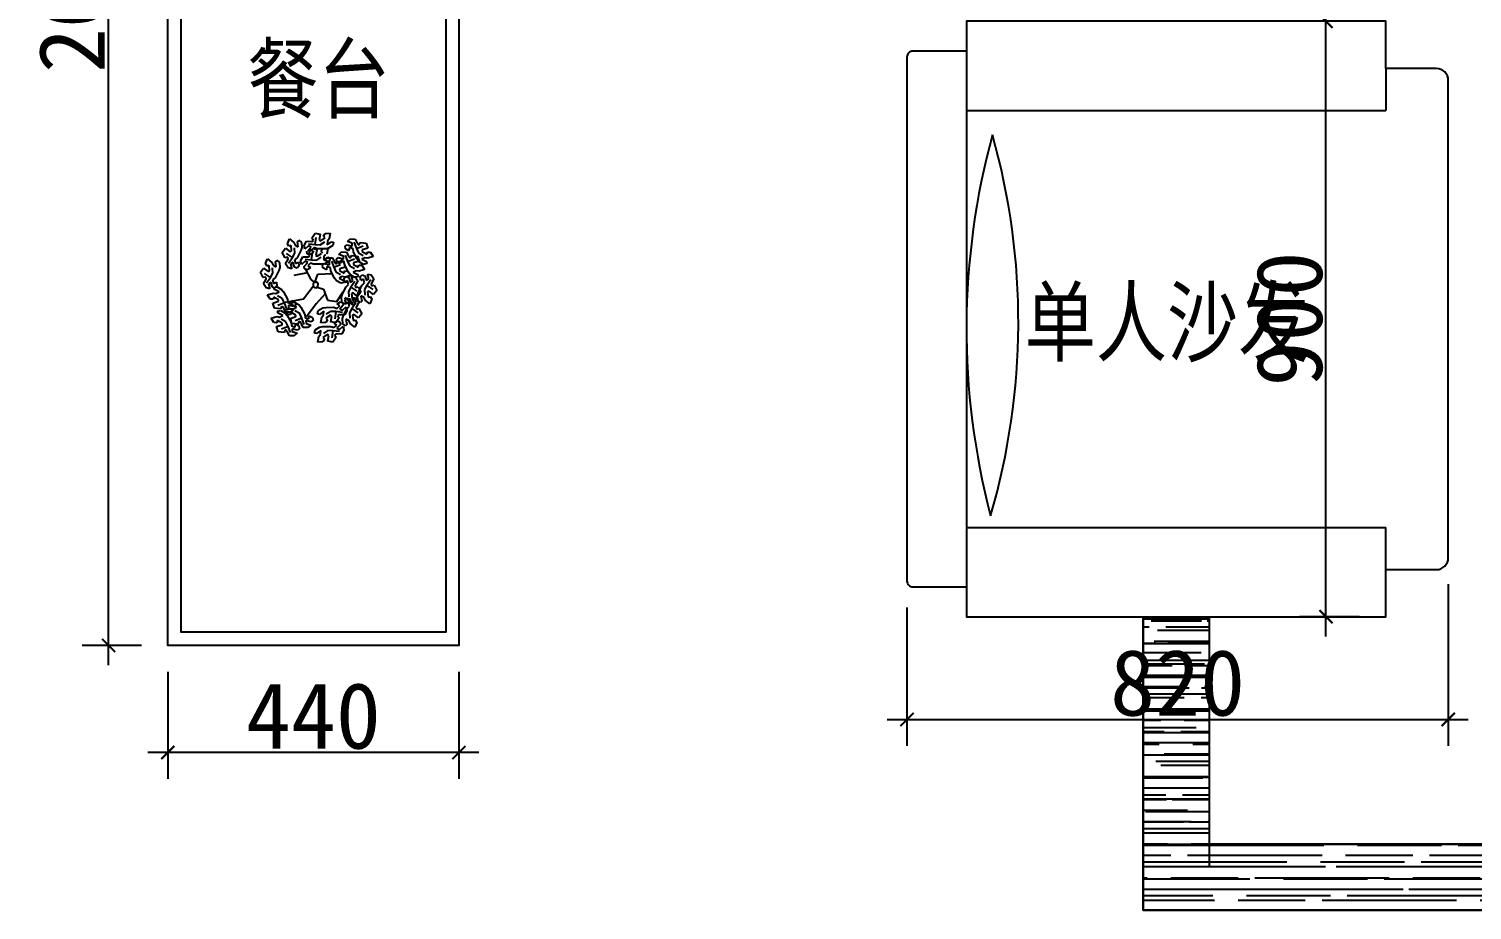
# Model space of a CAD drawing. Extents: x 13886 to 74789, y -750269 to -704302.
# Drawn here: x 60109 to 62291, y -737238 to -735906 of the extents above; entities that cross this region are included whole.
import ezdxf

# ---------------------------------------------------------------- set-up
doc = ezdxf.new("R2010")
doc.units = 0
doc.header["$LTSCALE"] = 10
doc.layers.get('0').update_dxf_attribs({"linetype": 'CONTINUOUS'})
doc.layers.get('DEFPOINTS').update_dxf_attribs({"linetype": 'CONTINUOUS'})
for name, color, linetype in [('__2', 30, 'CONTINUOUS'), ('___1', 7, 'CONTINUOUS'), ('____', 45, 'CONTINUOUS'), ('____0', 250, 'CONTINUOUS')]:
    doc.layers.add(name, color=color, linetype=linetype)
doc.styles.add('DIM_FONT', font='TXT.shx', dxfattribs={"width": 0.8})
doc.styles.get("Standard").update_dxf_attribs({"font": 'NSimSun.ttf'})
doc.dimstyles.get("Standard").update_dxf_attribs({"dimtxt": 0.18, "dimasz": 0.18, "dimexe": 0.18, "dimexo": 0.0625, "dimgap": 0.09, "dimtad": 0, "dimtih": 1, "dimtoh": 1, "dimdec": 4, "dimzin": 0, "dimtxsty": 'STANDARD', "dimcen": 0.09, "dimazin": 3, "dimtfac": 1, "dimtdec": 4, "dimtofl": 0, "dimtmove": 0, "dimatfit": 3, "dimtolj": 1, "dimtzin": 0})

# ---------------------------------------------------------------- blocks, each defined once
blk = doc.blocks.new('BRANCHT', base_point=(1.548, 0.551))
for p, q in [((1.511, 0.64), (1.524, 0.662)), ((1.524, 0.662), (1.551, 0.661)), ((1.551, 0.661), (1.582, 0.622)), ((1.551, 0.661), (1.551, 0.661)), ((1.573, 0.682), (1.611, 0.684)), ((1.599, 0.643), (1.573, 0.682)), ((1.611, 0.684), (1.648, 0.656)), ((1.526, 0.607), (1.511, 0.64)), ((1.55, 0.627), (1.526, 0.607)), ((1.537, 0.5), (1.552, 0.572)), ((1.57, 0.598), (1.55, 0.627)), ((1.552, 0.572), (1.57, 0.598)), ((1.582, 0.622), (1.599, 0.643)), ((1.599, 0.582), (1.587, 0.538)), ((1.587, 0.538), (1.607, 0.492)), ((1.62, 0.64), (1.599, 0.582)), ((1.599, 0.582), (1.668, 0.562)), ((1.636, 0.537), (1.625, 0.526)), ((1.648, 0.656), (1.636, 0.607)), ((1.636, 0.607), (1.644, 0.59)), ((1.69, 0.518), (1.636, 0.537)), ((1.644, 0.59), (1.667, 0.602)), ((1.667, 0.602), (1.71, 0.563)), ((1.667, 0.602), (1.667, 0.602)), ((1.71, 0.563), (1.69, 0.518)), ((1.536, 0.471), (1.537, 0.5)), ((1.554, 0.427), (1.536, 0.471)), ((1.585, 0.414), (1.554, 0.427)), ((1.572, 0.474), (1.594, 0.431)), ((1.606, 0.467), (1.572, 0.474)), ((1.594, 0.431), (1.585, 0.414)), ((1.626, 0.447), (1.606, 0.467)), ((1.625, 0.526), (1.644, 0.481)), ((1.68, 0.427), (1.626, 0.447)), ((1.644, 0.481), (1.663, 0.492)), ((1.663, 0.492), (1.686, 0.474)), ((1.686, 0.474), (1.68, 0.427))]:
    blk.add_line(p, q)
blk = doc.blocks.new('AUDIT_I_070618214132-0')
at = {"xscale": 0.3048, "yscale": 0.3048, "zscale": 0.3048}
for p, rotation in [((-0.0689, 0.1303), 120), ((-0.0352, 0.0995), 120), ((0.0339, 0.1301), 60), ((-0.0259, 0.0583), 120), ((0.0295, 0.0855), 60), ((0.0948, 0.0764), 60), ((-0.0986, -0.0242), 240), ((0.0748, -0.0403), 300), ((-0.052, -0.095), 240), ((0.0183, -0.0794), 300), ((0.0913, -0.0822), 300)]:
    blk.add_blockref('BRANCHT', p, dxfattribs=dict(at, rotation=rotation))
blk = doc.blocks.new('_ARCHTICK')
at = {"color": 0, "linetype": 'BYBLOCK', "const_width": 0.15}
blk.add_lwpolyline([(-0.5, -0.5), (0.5, 0.5)], dxfattribs=at)
blk = doc.blocks.new('*D1942')
at = {"layer": '___1', "color": 250, "ltscale": 60}
for p, q in [((60230, -736868.1), (60230, -734805.7)), ((60279.4, -734835.7), (60190, -734835.7)), ((60279.4, -736838.1), (60190, -736838.1))]:
    blk.add_line(p, q, dxfattribs=at)
at = {"layer": 'DEFPOINTS', "color": 0, "ltscale": 60}
for p in [(60230, -734835.7), (60319.4, -734835.7), (60319.4, -736838.1)]:
    blk.add_point(p, dxfattribs=at)
at = {"layer": '___1', "color": 250, "ltscale": 60, "xscale": 20, "yscale": 20, "zscale": 20}
for p, rotation in [((60230, -734835.7), 90), ((60230, -736838.1), 270)]:
    blk.add_blockref('_ARCHTICK', p, dxfattribs=dict(at, rotation=rotation))
at = {"layer": '___1', "color": 252, "ltscale": 60, "insert": (60175, -735836.9), "char_height": 100, "attachment_point": 5, "rotation": 90}
blk.add_mtext('\\A1;2000', dxfattribs=at)
blk = doc.blocks.new('*D1943')
at = {"layer": '___1', "color": 250, "ltscale": 60}
for p, q in [((60319.4, -736878.1), (60319.4, -737040)), ((60759.4, -736878.1), (60759.4, -737040)), ((60789.4, -737000), (60289.4, -737000))]:
    blk.add_line(p, q, dxfattribs=at)
at = {"layer": 'DEFPOINTS', "color": 0, "ltscale": 60}
for p in [(60319.4, -736838.1), (60759.4, -736838.1), (60319.4, -737000)]:
    blk.add_point(p, dxfattribs=at)
at = {"layer": '___1', "color": 250, "ltscale": 60, "xscale": 20, "yscale": 20, "zscale": 20, "rotation": 180}
blk.add_blockref('_ARCHTICK', (60319.4, -737000), dxfattribs=at)
at = {"layer": '___1', "color": 250, "ltscale": 60, "xscale": 20, "yscale": 20, "zscale": 20}
blk.add_blockref('_ARCHTICK', (60759.4, -737000), dxfattribs=at)
at = {"layer": '___1', "color": 252, "ltscale": 60, "insert": (60539.4, -736945), "char_height": 100, "attachment_point": 5}
blk.add_mtext('\\A1;440', dxfattribs=at)
blk = doc.blocks.new('*D1944')
at = {"layer": '___1', "color": 250, "ltscale": 60}
for p, q in [((62070, -736824.7), (62070, -735864.7)), ((62120.7, -735894.7), (62030, -735894.7)), ((62120.7, -736794.7), (62030, -736794.7))]:
    blk.add_line(p, q, dxfattribs=at)
at = {"layer": 'DEFPOINTS', "color": 0, "ltscale": 60}
for p in [(62070, -735894.7), (62160.7, -735894.7), (62160.7, -736794.7)]:
    blk.add_point(p, dxfattribs=at)
at = {"layer": '___1', "color": 250, "ltscale": 60, "xscale": 20, "yscale": 20, "zscale": 20}
for p, rotation in [((62070, -735894.7), 90), ((62070, -736794.7), 270)]:
    blk.add_blockref('_ARCHTICK', p, dxfattribs=dict(at, rotation=rotation))
at = {"layer": '___1', "color": 252, "ltscale": 60, "insert": (62015, -736344.7), "char_height": 100, "attachment_point": 5, "rotation": 90}
blk.add_mtext('\\A1;900', dxfattribs=at)
blk = doc.blocks.new('*D1945')
at = {"layer": '___1', "color": 250, "ltscale": 60}
for p, q in [((62254.8, -736745.5), (62254.8, -736990)), ((61436.7, -736780.8), (61436.7, -736990)), ((61406.7, -736950), (62284.8, -736950))]:
    blk.add_line(p, q, dxfattribs=at)
at = {"layer": 'DEFPOINTS', "color": 0, "ltscale": 60}
for p in [(62254.8, -736705.5), (61436.7, -736740.8), (62254.8, -736950)]:
    blk.add_point(p, dxfattribs=at)
at = {"layer": '___1', "color": 250, "ltscale": 60, "xscale": 20, "yscale": 20, "zscale": 20, "rotation": 180}
blk.add_blockref('_ARCHTICK', (61436.7, -736950), dxfattribs=at)
at = {"layer": '___1', "color": 250, "ltscale": 60, "xscale": 20, "yscale": 20, "zscale": 20}
blk.add_blockref('_ARCHTICK', (62254.8, -736950), dxfattribs=at)
at = {"layer": '___1', "color": 252, "ltscale": 60, "insert": (61845.7, -736895), "char_height": 100, "attachment_point": 5}
blk.add_mtext('\\A1;820', dxfattribs=at)

msp = doc.modelspace()

# ---------------------------------------------------------------- hatches: boundary and pattern name
at = {"layer": '__2'}
h = msp.add_hatch(dxfattribs=at)
h.set_pattern_fill('AR-RROOF,_O', color=250, angle=180)
h.set_pattern_definition([(360, (49117.69, 160267.34), (55.88, 25.4), [381, -50.8, 127, -25.4]), (360, (49151.47, 160280.04), (-25.4, 33.782), [76.2, -8.382, 152.4, -19.05]), (360, (49130.389, 160288.929), (132.08, 17.018), [203.2, -35.56, 101.6, -25.4])])
h.paths.add_polyline_path([(65128.2, -737138.2), (61893.5, -737138.2), (61893.5, -736794.7), (61793.5, -736794.7), (61793.5, -737238.2), (65228.2, -737238.2), (65228.2, -736794.7), (65128.2, -736794.7)])

# ---------------------------------------------------------------- linework, layer by layer
at = {"layer": '__2', "color": 88}
for p, q in [((60537, -736222.7, 826.2), (60542, -736215.1, 826.2)), ((60539.6, -736225.8, 826.2), (60537, -736222.7, 826.2)), ((60537, -736222.7, 826.2), (60537, -736222.7, 826.2)), ((60542, -736215.1, 826.2), (60549.9, -736216.7, 826.2)), ((60542.2, -736232.1, 826.2), (60543.5, -736221.3, 826.2)), ((60549.9, -736216.7, 826.2), (60548.4, -736225.2, 826.2)), ((60550.5, -736226.5, 826.2), (60557.3, -736222.1, 826.2)), ((60554.9, -736219.7, 826.2), (60557.2, -736215.7, 826.2)), ((60557.3, -736222.1, 826.2), (60554.9, -736219.7, 826.2)), ((60557.2, -736215.7, 826.2), (60564.9, -736215.1, 826.2)), ((60563.4, -736223.7, 826.2), (60560.7, -736227.3, 826.2)), ((60564.9, -736215.1, 826.2), (60563.4, -736223.7, 826.2)), ((60525.3, -736233.6, 826.2), (60528.8, -736227.3, 826.2)), ((60526.7, -736239.2, 826.2), (60525.3, -736233.6, 826.2)), ((60532.3, -736234.1, 826.2), (60526.7, -736239.2, 826.2)), ((60528.8, -736227.3, 826.2), (60537.1, -736227.5, 826.2)), ((60529.9, -736246.3, 826.2), (60529.3, -736242.2, 826.2)), ((60533.8, -736247.5, 826.2), (60529.9, -736246.3, 826.2)), ((60530.9, -736241.7, 826.2), (60536.3, -736235.9, 826.2)), ((60530.9, -736241.7, 826.2), (60530.9, -736241.7, 826.2)), ((60531.6, -736246.1, 826.2), (60536.6, -736238.5, 826.2)), ((60534.2, -736249.2, 826.2), (60531.6, -736246.1, 826.2)), ((60531.6, -736246.1, 826.2), (60531.6, -736246.1, 826.2)), ((60532.2, -736230.9, 826.2), (60542.2, -736232.1, 826.2)), ((60536.3, -736235.9, 826.2), (60532.3, -736234.1, 826.2)), ((60538.7, -736244.1, 826.2), (60533.8, -736247.5, 826.2)), ((60540.4, -736236.8, 826.2), (60536.4, -736240.7, 826.2)), ((60536.4, -736240.7, 826.2), (60540.3, -736243.6, 826.2)), ((60536.8, -736255.5, 826.2), (60538.1, -736244.7, 826.2)), ((60537.1, -736227.5, 826.2), (60539.6, -736225.8, 826.2)), ((60538.2, -736237.9, 826.2), (60546.1, -736239.5, 826.2)), ((60545.2, -736238.7, 826.2), (60540.4, -736236.8, 826.2)), ((60542.2, -736232.1, 826.2), (60549.8, -736232.4, 826.2)), ((60544.5, -736240, 826.2), (60543, -736248.6, 826.2)), ((60545.1, -736249.9, 826.2), (60551.9, -736245.5, 826.2)), ((60557.3, -736238.5, 826.2), (60545.2, -736238.7, 826.2)), ((60548.4, -736225.2, 826.2), (60550.5, -736226.5, 826.2)), ((60549.8, -736232.4, 826.2), (60556.6, -736228, 826.2)), ((60551.1, -736242.5, 826.2), (60553.4, -736238.6, 826.2)), ((60553.5, -736245, 826.2), (60551.1, -736242.5, 826.2)), ((60553.4, -736238.6, 826.2), (60561.1, -736237.9, 826.2)), ((60562.1, -736237.7, 826.2), (60557.3, -736238.5, 826.2)), ((60561.1, -736237.9, 826.2), (60559.6, -736246.5, 826.2)), ((60560.7, -736227.3, 826.2), (60560.5, -736232.5, 826.2)), ((60560.5, -736232.5, 826.2), (60566.9, -736227.9, 826.2)), ((60568.7, -736233.7, 826.2), (60562.1, -736237.7, 826.2)), ((60566.9, -736227.9, 826.2), (60570, -736228.7, 826.2)), ((60570, -736228.7, 826.2), (60568.7, -736233.7, 826.2)), ((60520, -736257, 826.2), (60523.4, -736250.6, 826.2)), ((60521.3, -736262.5, 826.2), (60520, -736257, 826.2)), ((60526.9, -736257.4, 826.2), (60521.3, -736262.5, 826.2)), ((60523.4, -736250.6, 826.2), (60531.7, -736250.9, 826.2)), ((60525.5, -736265.1, 826.2), (60530.9, -736259.3, 826.2)), ((60526.1, -736269.1, 826.2), (60525.5, -736265.1, 826.2)), ((60525.5, -736265.1, 826.2), (60525.5, -736265.1, 826.2)), ((60526.8, -736254.3, 826.2), (60536.8, -736255.5, 826.2)), ((60530.9, -736259.3, 826.2), (60526.9, -736257.4, 826.2)), ((60534.9, -736267, 826.2), (60530, -736270.4, 826.2)), ((60535.1, -736260.2, 826.2), (60531, -736264.1, 826.2)), ((60531, -736264.1, 826.2), (60534.9, -736267, 826.2)), ((60531.7, -736250.9, 826.2), (60534.2, -736249.2, 826.2)), ((60539.8, -736262, 826.2), (60535.1, -736260.2, 826.2)), ((60536.8, -736255.5, 826.2), (60544.4, -736255.8, 826.2)), ((60551.9, -736261.9, 826.2), (60539.8, -736262, 826.2)), ((60543, -736248.6, 826.2), (60545.1, -736249.9, 826.2)), ((60544.4, -736255.8, 826.2), (60551.2, -736251.4, 826.2)), ((60556.7, -736261.1, 826.2), (60551.9, -736261.9, 826.2)), ((60555.3, -736250.7, 826.2), (60555.1, -736255.9, 826.2)), ((60555.1, -736255.9, 826.2), (60561.5, -736251.3, 826.2)), ((60558, -736247.1, 826.2), (60555.3, -736250.7, 826.2)), ((60563.3, -736257.1, 826.2), (60556.7, -736261.1, 826.2)), ((60561.5, -736251.3, 826.2), (60564.6, -736252.1, 826.2)), ((60564.6, -736252.1, 826.2), (60563.3, -736257.1, 826.2)), ((60530.6, -736274.8, 826.2), (60510.1, -736279, 826.2)), ((60530, -736270.4, 826.2), (60526.1, -736269.1, 826.2)), ((60536.3, -736285.2, 826.2), (60527.3, -736269, 826.2)), ((60541.8, -736289.4, 826.2), (60536.3, -736285.2, 826.2)), ((60539.9, -736290.2, 826.2), (60538.9, -736291.8, 826.2)), ((60541.8, -736289.4, 826.2), (60539.9, -736290.2, 826.2)), ((60541.8, -736289.4, 826.2), (60546, -736276.7, 826.2)), ((60544.3, -736289.1, 826.2), (60541.8, -736289.4, 826.2)), ((60546.9, -736290.5, 826.2), (60544.3, -736289.1, 826.2)), ((60546, -736276.7, 826.2), (60567.8, -736275.8, 826.2)), ((60538.9, -736295.7, 826.2), (60524.5, -736314.5, 826.2)), ((60538.9, -736291.8, 826.2), (60538.9, -736294.9, 826.2)), ((60538.9, -736294.9, 826.2), (60538.9, -736295.7, 826.2)), ((60538.9, -736295.7, 826.2), (60541.3, -736297, 826.2)), ((60541.3, -736297, 826.2), (60544.1, -736297.7, 826.2)), ((60557.4, -736306.9, 826.2), (60543.6, -736321.7, 826.2)), ((60544.1, -736297.7, 826.2), (60545.4, -736296.7, 826.2)), ((60545.4, -736296.7, 826.2), (60546.9, -736294.3, 826.2)), ((60545.4, -736296.7, 826.2), (60554.8, -736299.6, 826.2)), ((60546.9, -736294.3, 826.2), (60546.9, -736290.5, 826.2)), ((60554.8, -736299.6, 826.2), (60560.7, -736316.1, 826.2)), ((60574.7, -736318.1, 826.2), (60584.3, -736303.8, 826.2)), ((60524.5, -736314.5, 826.2), (60496.9, -736319.6, 826.2)), ((60543.6, -736321.7, 826.2), (60528.8, -736341.4, 826.2)), ((60545.6, -736337, 826.2), (60546.9, -736331.9, 826.2)), ((60546.9, -736331.9, 826.2), (60553.5, -736327.9, 826.2)), ((60555.1, -736333.1, 826.2), (60548.7, -736337.7, 826.2)), ((60553.5, -736327.9, 826.2), (60558.3, -736327.1, 826.2)), ((60554.9, -736338.3, 826.2), (60555.1, -736333.1, 826.2)), ((60558.3, -736327.1, 826.2), (60570.4, -736327, 826.2)), ((60565.8, -736333.2, 826.2), (60559, -736337.6, 826.2)), ((60560.7, -736316.1, 826.2), (60574.7, -736318.1, 826.2)), ((60573.4, -736333.5, 826.2), (60565.8, -736333.2, 826.2)), ((60570.4, -736327, 826.2), (60575.1, -736328.8, 826.2)), ((60573.4, -736333.5, 826.2), (60572.1, -736344.4, 826.2)), ((60583.4, -736334.8, 826.2), (60573.4, -736333.5, 826.2)), ((60575.1, -736328.8, 826.2), (60579.2, -736324.9, 826.2)), ((60575.3, -736322, 826.2), (60580.2, -736318.6, 826.2)), ((60579.2, -736324.9, 826.2), (60575.3, -736322, 826.2)), ((60584.7, -736324, 826.2), (60579.3, -736329.7, 826.2)), ((60579.3, -736329.7, 826.2), (60583.3, -736331.6, 826.2)), ((60580.2, -736318.6, 826.2), (60584.1, -736319.9, 826.2)), ((60583.3, -736331.6, 826.2), (60588.9, -736326.5, 826.2)), ((60584.1, -736319.9, 826.2), (60584.7, -736324, 826.2)), ((60584.7, -736324, 826.2), (60584.7, -736324, 826.2)), ((60590.2, -736332, 826.2), (60586.8, -736338.4, 826.2)), ((60588.9, -736326.5, 826.2), (60590.2, -736332, 826.2)), ((60548.7, -736337.7, 826.2), (60545.6, -736337, 826.2)), ((60550.7, -736350.5, 826.2), (60552.2, -736341.9, 826.2)), ((60558.4, -736349.9, 826.2), (60550.7, -736350.5, 826.2)), ((60552.2, -736341.9, 826.2), (60554.9, -736338.3, 826.2)), ((60565.1, -736339.1, 826.2), (60558.3, -736343.5, 826.2)), ((60558.3, -736343.5, 826.2), (60560.7, -736346, 826.2)), ((60560.7, -736346, 826.2), (60558.4, -736349.9, 826.2)), ((60567.2, -736340.4, 826.2), (60565.1, -736339.1, 826.2)), ((60565.7, -736349, 826.2), (60567.2, -736340.4, 826.2)), ((60573.6, -736350.5, 826.2), (60565.7, -736349, 826.2)), ((60570.6, -736357.8, 826.2), (60574.7, -736354, 826.2)), ((60570.8, -736351.1, 826.2), (60575.7, -736347.7, 826.2)), ((60574.7, -736354, 826.2), (60570.8, -736351.1, 826.2)), ((60578.6, -736343, 826.2), (60573.6, -736350.5, 826.2)), ((60580.2, -736353, 826.2), (60574.8, -736358.8, 826.2)), ((60575.7, -736347.7, 826.2), (60579.6, -736349, 826.2)), ((60578.5, -736338.2, 826.2), (60576, -736339.8, 826.2)), ((60576, -736339.8, 826.2), (60578.6, -736343, 826.2)), ((60586.8, -736338.4, 826.2), (60578.5, -736338.2, 826.2)), ((60578.6, -736343, 826.2), (60578.6, -736343, 826.2)), ((60578.8, -736360.6, 826.2), (60584.4, -736355.5, 826.2)), ((60579.6, -736349, 826.2), (60580.2, -736353, 826.2)), ((60580.2, -736353, 826.2), (60580.2, -736353, 826.2)), ((60584.4, -736355.5, 826.2), (60585.7, -736361.1, 826.2)), ((60541.1, -736366, 826.2), (60542.3, -736361, 826.2)), ((60544.1, -736366.8, 826.2), (60541.1, -736366, 826.2)), ((60542.3, -736361, 826.2), (60548.9, -736357, 826.2)), ((60550.5, -736362.2, 826.2), (60544.1, -736366.8, 826.2)), ((60546.1, -736379.6, 826.2), (60547.6, -736371, 826.2)), ((60547.6, -736371, 826.2), (60550.3, -736367.4, 826.2)), ((60548.9, -736357, 826.2), (60553.7, -736356.2, 826.2)), ((60550.3, -736367.4, 826.2), (60550.5, -736362.2, 826.2)), ((60553.7, -736356.2, 826.2), (60565.9, -736356, 826.2)), ((60560.5, -736368.2, 826.2), (60553.7, -736372.6, 826.2)), ((60553.7, -736372.6, 826.2), (60556.1, -736375, 826.2)), ((60556.1, -736375, 826.2), (60553.8, -736379, 826.2)), ((60561.3, -736362.3, 826.2), (60554.5, -736366.7, 826.2)), ((60562.6, -736369.5, 826.2), (60560.5, -736368.2, 826.2)), ((60561.1, -736378, 826.2), (60562.6, -736369.5, 826.2)), ((60568.9, -736362.6, 826.2), (60561.3, -736362.3, 826.2)), ((60565.9, -736356, 826.2), (60570.6, -736357.8, 826.2)), ((60568.9, -736362.6, 826.2), (60567.5, -736373.4, 826.2)), ((60578.8, -736363.8, 826.2), (60568.9, -736362.6, 826.2)), ((60574, -736372, 826.2), (60569, -736379.6, 826.2)), ((60573.9, -736367.2, 826.2), (60571.5, -736368.9, 826.2)), ((60571.5, -736368.9, 826.2), (60574, -736372, 826.2)), ((60582.2, -736367.4, 826.2), (60573.9, -736367.2, 826.2)), ((60574, -736372, 826.2), (60574, -736372, 826.2)), ((60574.8, -736358.8, 826.2), (60578.8, -736360.6, 826.2)), ((60585.7, -736361.1, 826.2), (60582.2, -736367.4, 826.2)), ((60553.8, -736379, 826.2), (60546.1, -736379.6, 826.2)), ((60569, -736379.6, 826.2), (60561.1, -736378, 826.2))]:
    msp.add_line(p, q, dxfattribs=at)
at = {"layer": '____', "ltscale": 60}
msp.add_line((61793.5, -736794.7), (61793.5, -737238.2), dxfattribs=at)
at = {"layer": '____', "ltscale": 5}
msp.add_line((61793.5, -737238.2), (65228.2, -737238.2), dxfattribs=at)
at = {"layer": '____', "ltscale": 60}
msp.add_lwpolyline([(60319.4, -734835.7), (60759.4, -734835.7), (60759.4, -736838.1), (60319.4, -736838.1)], close=True, dxfattribs=at)
msp.add_lwpolyline([(62254.8, -736705.5), (62254.8, -735984, 0.414214), (62236.8, -735966), (62200.8, -735966), (62160.7, -735966), (62160.7, -735894.7), (61526.7, -735894.7), (61526.7, -735939.7), (61445.7, -735939.7, 0.414214), (61436.7, -735948.7), (61436.7, -736740.8, 0.414214), (61445.7, -736749.8), (61526.7, -736749.8), (61526.7, -736794.7), (62160.7, -736794.7), (62160.7, -736723.5), (62200.8, -736723.5), (62236.8, -736723.5, 0.414214)], format="xyb", close=True, dxfattribs=at)
msp.add_lwpolyline([(65228.2, -736794.7), (65228.2, -737238.2), (61793.5, -737238.2), (61793.5, -736794.7)], dxfattribs=at)
at = {"layer": '____0'}
for p, q in [((61526.7, -735939.7), (61526.7, -736749.8)), ((62160.7, -735966), (62160.7, -736029.7)), ((61526.7, -736029.7), (62160.7, -736029.7)), ((61526.7, -736659.8), (62160.7, -736659.8)), ((62160.7, -736723.5), (62160.7, -736659.8)), ((61893.5, -736794.7), (61893.5, -737173.2)), ((61893.5, -737138.2), (65128.2, -737138.2))]:
    msp.add_line(p, q, dxfattribs=at)
msp.add_lwpolyline([(60339.4, -734855.7), (60739.4, -734855.7), (60739.4, -736818.1), (60339.4, -736818.1)], close=True, dxfattribs=at)
for centre, radius, start, end in [((62641.5, -736359.3), 1114.9, 164.7525, 194.6916), ((60561.3, -736349.2), 1043.7, 343.7052, 15.7389)]:
    msp.add_arc(centre, radius, start, end, dxfattribs=at)

# ---------------------------------------------------------------- block references
at = {"layer": '__2', "color": 88, "xscale": 493.6219184292839, "yscale": 543.5603875176748, "zscale": 493.6219184293595, "rotation": 281.3465131496517}
msp.add_blockref('AUDIT_I_070618214132-0', (60538.9, -736294.1, 826.2), dxfattribs=at)

# ---------------------------------------------------------------- texts
at = {"layer": '__2', "char_height": 98.633, "attachment_point": 1, "style": 'DIM_FONT'}
for s, insert in [('{\\fSimSun|b0|i0|c134|p2;餐台}', (60439.6, -735932.5)), ('{\\fSimSun|b0|i0|c134|p2;单人沙发}', (61614.5, -736299.9))]:
    msp.add_mtext(s, dxfattribs=dict(at, insert=insert))

# ---------------------------------------------------------------- dimensions: what is measured, and where the dimension line sits
at = {"layer": '___1', "ltscale": 60}
for base, p1, p2, picture, middle in [((60230, -734835.7), (60319.4, -736838.1), (60319.4, -734835.7), '*D1942', (60175, -735836.9)), ((62070, -735894.7), (62160.7, -736794.7), (62160.7, -735894.7), '*D1944', (62015, -736344.7))]:
    dim = msp.add_linear_dim(base=base, p1=p1, p2=p2, angle=90, dimstyle='STANDARD', override={"dimtxt": 100, "dimasz": 20, "dimexe": 40, "dimexo": 40, "dimgap": 5, "dimtad": 1, "dimtih": 0, "dimtoh": 0, "dimdec": 0, "dimrnd": 5, "dimblk1": 'ARCHTICK', "dimblk2": 'ARCHTICK', "dimsah": 1, "dimdle": 30, "dimclrd": 250, "dimclre": 250, "dimclrt": 252, "dimtdec": 0, "dimtmove": 1, "dimldrblk": 'ARCHTICK', "dimfxl": 15, "dimarcsym": 1}, dxfattribs=at)
    dim.commit()
    dim.dimension.update_dxf_attribs({"geometry": picture, "text_midpoint": middle})
for base, p1, p2, picture, middle in [((62254.8, -736950), (61436.7, -736740.8), (62254.8, -736705.5), '*D1945', (61845.7, -736895)), ((60319.4, -737000), (60759.4, -736838.1), (60319.4, -736838.1), '*D1943', (60539.4, -736945))]:
    dim = msp.add_linear_dim(base=base, p1=p1, p2=p2, dimstyle='STANDARD', override={"dimtxt": 100, "dimasz": 20, "dimexe": 40, "dimexo": 40, "dimgap": 5, "dimtad": 1, "dimtih": 0, "dimtoh": 0, "dimdec": 0, "dimrnd": 5, "dimblk1": 'ARCHTICK', "dimblk2": 'ARCHTICK', "dimsah": 1, "dimdle": 30, "dimclrd": 250, "dimclre": 250, "dimclrt": 252, "dimtdec": 0, "dimtmove": 1, "dimldrblk": 'ARCHTICK', "dimfxl": 15, "dimarcsym": 1}, dxfattribs=at)
    dim.commit()
    dim.dimension.update_dxf_attribs({"geometry": picture, "text_midpoint": middle})

doc.saveas('drawing.dxf')
